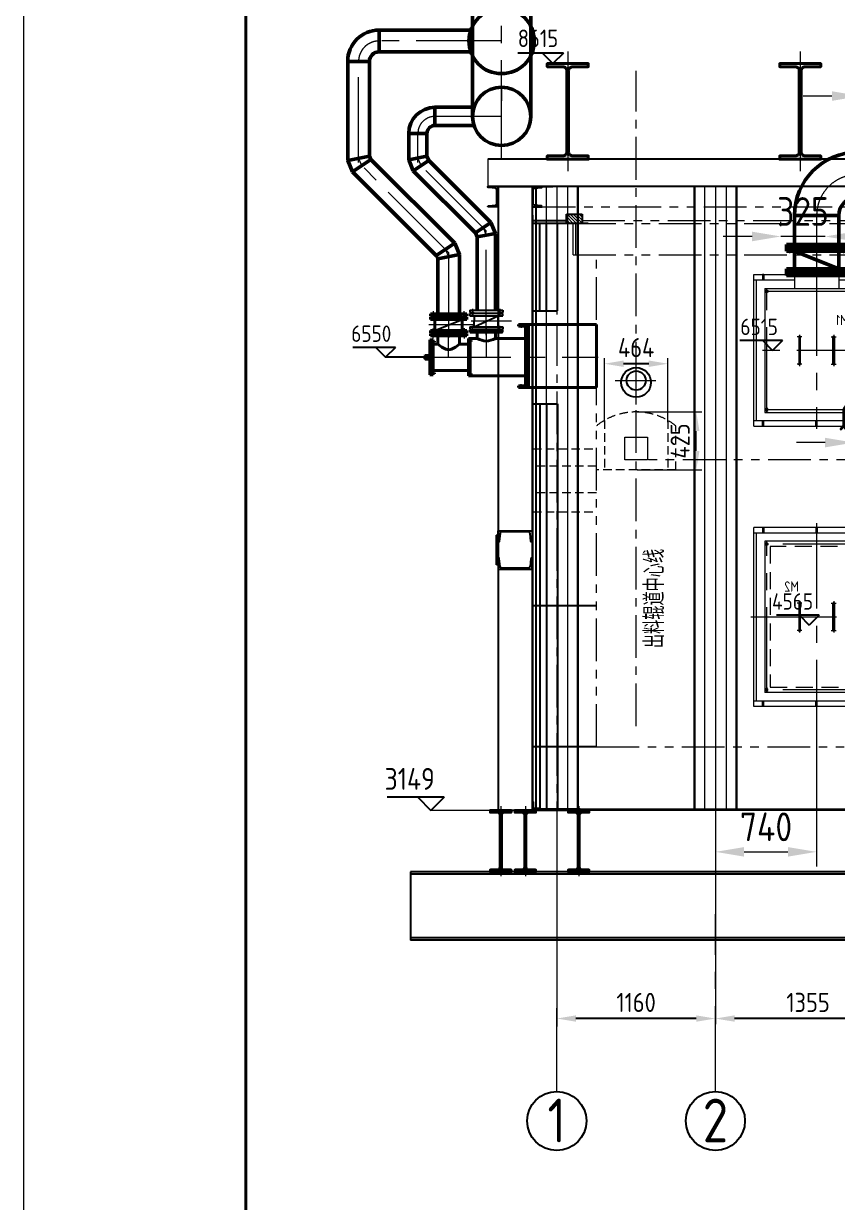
# Model space of a CAD drawing. Header units: millimetres. Extents: x 188205 to 604756, y -401673 to 15123.
# Drawn here: x 343207 to 349158, y -24756 to -16128 of the extents above; entities that cross this region are included whole.
import ezdxf
from ezdxf.enums import TextEntityAlignment as Align

# ---------------------------------------------------------------- set-up
doc = ezdxf.new("R2010")
doc.units = ezdxf.units.MM
doc.header["$LTSCALE"] = 500
for name, pattern in [('CENTER', [2, 1.25, -0.25, 0.25, -0.25]), ('CONTINOUS', [0]), ('DASHED2', [0.375, 0.25, -0.125]), ('PHANTOM2', [1.25, 0.625, -0.125, 0.125, -0.125, 0.125, -0.125])]:
    doc.linetypes.add(name, pattern=pattern)
for name, color, linetype, lineweight in [('2D', 4, 'PHANTOM2', 20), ('BIAOZHU', 3, 'Continuous', 25), ('gas', 2, 'Continuous', 50), ('POU', 4, 'Continuous', 20), ('SHI', 7, 'Continuous', 40), ('SW', 8, 'Continuous', 20), ('WEN', 3, 'Continuous', 20), ('XI', 2, 'Continuous', 20), ('XU', 6, 'DASHED2', 20), ('ZHONG', 1, 'CENTER', 20), ('中心线', 1, 'CENTER', 18)]:
    doc.layers.add(name, color=color, linetype=linetype, lineweight=lineweight)
doc.layers.add('air', color=7, linetype='Continuous', lineweight=50, true_color=0x77bec0)
doc.layers.add('GB', color=3, linetype='Continuous')
doc.styles.add('GB', font='gbenor.shx', dxfattribs={"bigfont": 'gbcbig.shx'})
doc.dimstyles.new('ISO-25$0', dxfattribs={"dimscale": 40, "dimtxt": 3.5, "dimasz": 3.5, "dimexe": 1, "dimexo": 0.2, "dimgap": 1.2, "dimtad": 1, "dimtoh": 1, "dimdec": 1, "dimzin": 9, "dimdsep": 46, "dimtxsty": 'GB', "dimcen": 0, "dimclrd": 3, "dimclre": 3, "dimclrt": 256, "dimadec": 0, "dimazin": 2, "dimtfac": 1, "dimtdec": 1, "dimtix": 1, "dimtmove": 0, "dimatfit": 3, "dimldrblk": 'DOTSMALL', "dimfxl": 0, "dimlwd": -1, "dimlwe": 20, "dimarcsym": 0})
doc.dimstyles.new('ISO-60', dxfattribs={"dimscale": 60, "dimtxt": 3.5, "dimasz": 3.5, "dimexe": 1.8, "dimexo": 1.25, "dimgap": 1.3, "dimtad": 1, "dimrnd": 1, "dimdsep": 46, "dimtxsty": 'GB', "dimcen": 0, "dimclrd": 3, "dimclre": 3, "dimclrt": 256, "dimadec": 0, "dimazin": 0, "dimtfac": 1, "dimtix": 1, "dimtmove": 0, "dimatfit": 3, "dimldrblk": 'DOTSMALL', "dimfxl": 0, "dimlwd": 20, "dimlwe": 20, "dimarcsym": 0})
pattern_1 = [(45, (-3886.8455, -2451.773), (-2.245064, 2.245064), [])]

# ---------------------------------------------------------------- blocks, each defined once
blk = doc.blocks.new('A$C6E0666DE')
at = {"layer": '2D'}
for p, q in [((756, 457), (750, 457)), ((756, 57), (750, 57))]:
    blk.add_line(p, q, dxfattribs=at)
at = {"layer": 'GB', "color": 1, "linetype": 'CENTER'}
blk.add_line((0, 247), (18.5, 247), dxfattribs=at)
at = {"layer": 'SHI'}
for p, q in [((332.5, 431), (332.5, 445)), ((332.5, 445), (450, 445)), ((360.5, 445), (362.5, 447)), ((362.5, 447), (450, 447)), ((537.5, 447), (450, 447)), ((567.5, 445), (450, 445)), ((539.5, 445), (537.5, 447)), ((567.5, 431), (567.5, 445)), ((760, 487), (685, 487)), ((685, 487), (685, 475)), ((738, 475), (685, 475)), ((738, 475), (738, 247)), ((750, 487), (750, 247)), ((760, 487), (1256, 487)), ((760, 487), (760, 247)), ((1256, 487), (1256, 27)), ((38, 247), (38, 374.5)), ((38, 374.5), (62, 374.5)), ((45, 419), (45, 404)), ((175, 419), (45, 419)), ((175, 404), (45, 404)), ((48, 247), (48, 374.5)), ((50, 247), (50, 374.5)), ((62, 247), (62, 374.5)), ((75, 422), (72, 419)), ((175, 422), (75, 422)), ((95.5, 404), (95.5, 344)), ((175, 422), (275, 422)), ((175, 419), (305, 419)), ((175, 404), (305, 404)), ((254.5, 404), (254.5, 344)), ((275, 422), (278, 419)), ((305, 419), (305, 404)), ((320, 247), (320, 383.5)), ((320, 383.5), (330, 383.5)), ((330, 247), (330, 383.5)), ((330, 247), (330, 383.5)), ((330, 247), (330, 374)), ((332, 383.5), (332, 247)), ((332, 383.5), (383.5, 383.5)), ((332, 359), (332, 374)), ((332.5, 431), (450, 431)), ((383.5, 383.5), (383.5, 431)), ((567.5, 431), (450, 431)), ((516.5, 383.5), (516.5, 431)), ((516.5, 383.5), (738, 383.5)), ((1, 258.2), (2.3, 260.5)), ((2.3, 260.5), (6.7, 260.5)), ((8, 258.2), (6.7, 260.5)), ((8, 260.5), (38, 260.5)), ((8, 247), (8, 260.5)), ((95.5, 344), (62, 344)), ((254.5, 344), (320, 344)), ((1, 258.2), (1, 247)), ((1, 235.7), (1, 247)), ((1, 235.7), (2.3, 233.5)), ((2.3, 233.5), (6.7, 233.5)), ((8, 235.7), (6.7, 233.5)), ((8, 233.5), (8, 247)), ((8, 233.5), (38, 233.5)), ((38, 247), (38, 119.5)), ((48, 247), (48, 119.5)), ((50, 247), (50, 119.5)), ((62, 247), (62, 119.5)), ((320, 247), (320, 110.5)), ((330, 247), (330, 110.5)), ((330, 247), (330, 110.5)), ((330, 247), (330, 120)), ((332, 110.5), (332, 247)), ((738, 39), (738, 247)), ((760, 27), (760, 247)), ((38, 119.5), (62, 119.5)), ((62, 150), (320, 150)), ((320, 110.5), (330, 110.5)), ((332, 135), (332, 120)), ((332, 110.5), (738, 110.5)), ((750, 27), (750, 99.1)), ((738, 39), (685, 39)), ((685, 27), (685, 39)), ((760, 27), (685, 27)), ((760, 27), (1256, 27))]:
    blk.add_line(p, q, dxfattribs=at)
for points in [[(383.5, 383.5), (450, 366.2), (516.5, 383.5)], [(95.5, 344), (175, 302.5), (254.5, 344)]]:
    blk.add_spline(points, degree=3, dxfattribs=at)
at = {"layer": 'ZHONG'}
for p, q in [((175, 247), (175, 440.3)), ((450, 459.1), (450, 247)), ((62.5, 425.8), (62.5, 395.8)), ((287.5, 425.8), (287.5, 395.8)), ((5.9, 247), (1268, 247))]:
    blk.add_line(p, q, dxfattribs=at)
at = {"layer": 'ZHONG', "ltscale": 0.2}
for p, q in [((350, 424.5), (350, 450.9)), ((550, 424.5), (550, 450.9)), ((28.1, 362), (80.9, 362)), ((311.2, 367), (348.8, 367)), ((28.1, 132), (80.9, 132)), ((311.2, 127), (348.8, 127))]:
    blk.add_line(p, q, dxfattribs=at)
at = {"layer": 'ZHONG', "ltscale": 0.3}
for p, q in [((705, 496.6), (705, 463.7)), ((705, 17.3), (705, 50.3))]:
    blk.add_line(p, q, dxfattribs=at)
blk = doc.blocks.new('zll')
at = {"layer": 'SHI'}
blk.add_lwpolyline([(166972.5, 60829.5), (166897.5, 60829.5), (166897.5, 60843.5), (166948, 60843.5, 0.414214), (166968, 60863.5), (166968, 61245.5, 0.414214), (166948, 61265.5), (166897.5, 61265.5), (166897.5, 61279.5), (166972.5, 61279.5), (167047.5, 61279.5), (167047.5, 61265.5), (166997, 61265.5, 0.414214), (166977, 61245.5), (166977, 60863.5, 0.414214), (166997, 60843.5), (167047.5, 60843.5), (167047.5, 60829.5)], format="xyb", close=True, dxfattribs=at)
at = {"layer": 'ZHONG'}
blk.add_line((166972.5, 61311.4), (166972.5, 60797), dxfattribs=at)
blk = doc.blocks.new('*D43')
at = {"layer": 'BIAOZHU', "color": 3, "linetype": 'ByBlock', "lineweight": 20}
for p, q in [((347454.4, -19044.7), (347454.4, -18577.5)), ((347918.4, -19044.7), (347918.4, -18577.5))]:
    blk.add_line(p, q, dxfattribs=at)
at = {"layer": 'BIAOZHU', "color": 3}
blk.add_line((347778.4, -18617.5), (347594.4, -18617.5), dxfattribs=at)
for points in [[(347594.4, -18594.2), (347594.4, -18640.9), (347454.4, -18617.5)], [(347778.4, -18594.2), (347778.4, -18640.9), (347918.4, -18617.5)]]:
    blk.add_solid(points, dxfattribs=at)
at = {"layer": 'Defpoints', "color": 0}
for p in [(347454.4, -18617.5), (347454.4, -19052.7), (347918.4, -19052.7)]:
    blk.add_point(p, dxfattribs=at)
at = {"layer": 'BIAOZHU', "insert": (347686.4, -18499.5), "char_height": 140, "attachment_point": 5, "style": 'GB'}
blk.add_mtext('464', dxfattribs=at)
blk = doc.blocks.new('_DotSmall')
at = {"color": 0, "linetype": 'ByBlock', "const_width": 0.5}
blk.add_lwpolyline([(-0.0625, 0, 1), (0.0625, 0, 1)], format="xyb", close=True, dxfattribs=at)
blk = doc.blocks.new('正标高')
at = {"layer": 'BIAOZHU'}
for p, q in [((-2.4, 2.4), (8, 2.4)), ((-2.4, 2.4), (0, 0)), ((2.4, 2.4), (0, 0))]:
    blk.add_line(p, q, dxfattribs=at)
at = {"layer": 'BIAOZHU', "style": 'GB'}
blk.add_attdef('1000', (-0.7624, 3.76), '', height=4, dxfattribs=at)
at = {"layer": 'BIAOZHU', "style": 'GB', "flags": 10}
blk.add_attdef('+', (-3.12, 3.76), '', height=4, dxfattribs=at)
blk = doc.blocks.new('dl')
at = {"layer": 'SHI'}
blk.add_lwpolyline([(168935.8, 74025.5), (169085.8, 74025.5), (169085.8, 74049.5), (168970.3, 74049.5, -0.414214), (168942.3, 74077.5), (168942.3, 74673.5, -0.414214), (168970.3, 74701.5), (169085.8, 74701.5), (169085.8, 74725.5), (168935.8, 74725.5), (168785.8, 74725.5), (168785.8, 74701.5), (168901.3, 74701.5, -0.414214), (168929.3, 74673.5), (168929.3, 74077.5, -0.414214), (168901.3, 74049.5), (168785.8, 74049.5), (168785.8, 74025.5)], format="xyb", close=True, dxfattribs=at)
at = {"layer": 'ZHONG'}
blk.add_line((168935.8, 74813), (168935.8, 73934.6), dxfattribs=at)
blk = doc.blocks.new('*D48')
at = {"layer": 'Defpoints', "color": 0}
for p in [(347686.2, -18970.3), (348125.9, -18970.3), (347686.2, -19395.3)]:
    blk.add_point(p, dxfattribs=at)
at = {"layer": 'WEN', "color": 3, "linetype": 'ByBlock', "lineweight": 20}
for p, q in [((347694.2, -18970.3), (348165.9, -18970.3)), ((347694.2, -19395.3), (348165.9, -19395.3))]:
    blk.add_line(p, q, dxfattribs=at)
at = {"layer": 'WEN', "color": 3}
blk.add_line((348125.9, -19255.3), (348125.9, -19110.3), dxfattribs=at)
for points in [[(348102.6, -19110.3), (348149.3, -19110.3), (348125.9, -18970.3)], [(348102.6, -19255.3), (348149.3, -19255.3), (348125.9, -19395.3)]]:
    blk.add_solid(points, dxfattribs=at)
at = {"layer": 'WEN', "insert": (348007.9, -19182.8), "char_height": 140, "attachment_point": 5, "rotation": 90, "style": 'GB'}
blk.add_mtext('425', dxfattribs=at)
blk = doc.blocks.new('A$C057B138B')
for p, q in [((545.3, 841.2), (545.3, -3714.8)), ((552.3, 841.2), (552.3, -3714.8)), ((623.3, 841.2), (623.3, -3714.8)), ((781.3, 841.2), (781.3, -3714.8)), ((852.3, 841.2), (852.3, -3714.8)), ((859.3, 841.2), (859.3, -3714.8))]:
    blk.add_line(p, q)
at = {"layer": 'ZHONG', "color": 1, "ltscale": 0.5}
blk.add_line((702.3, 841.2), (702.3, -3714.8), dxfattribs=at)
blk = doc.blocks.new('A$C74004488')
at = {"layer": 'WEN'}
for p, q in [((0, 4556), (314, 4556)), ((0, 0), (314, 0))]:
    blk.add_line(p, q, dxfattribs=at)
blk.add_blockref('A$C057B138B', (-545.3, 3714.8))
blk = doc.blocks.new('A$C16F912A5')
for p, q in [((-217.5, 1348.9), (-217.5, 580.3)), ((107.5, 1348.9), (-217.5, 1348.9)), ((107.5, 1348.9), (107.5, 1227.9)), ((107.5, 1328.9), (480, 1328.9)), ((475, 1328.9), (475, 1288.9)), ((475, 1328.9), (485, 1328.9)), ((475, 1298.9), (485, 1298.9)), ((480, 1328.9), (940, 1328.9)), ((485, 1328.9), (485, 1288.9)), ((865, 1328.9), (865, 1288.9)), ((865, 1328.9), (875, 1328.9)), ((865, 1298.9), (875, 1298.9)), ((875, 1328.9), (875, 1288.9)), ((940, 18.9), (940, 1328.9)), ((101, 1227.9), (101, 119.9)), ((101, 1227.9), (859, 1227.9)), ((480, 1288.9), (107.5, 1288.9)), ((940, 1288.9), (480, 1288.9)), ((859, 1227.9), (859, 119.9)), ((920, 58.9), (920, 1288.9)), ((107.5, 973.9), (-55, 973.9)), ((-55, 973.9), (-55, 486.5)), ((101, 396.4), (-217.5, 580.3)), ((20, 18.9), (20, 443.2)), ((40, 58.9), (40, 431.7)), ((101, 119.9), (859, 119.9)), ((940, 58.9), (20, 58.9)), ((20, 18.9), (940, 18.9)), ((85, 18.9), (85, 58.9)), ((95, 48.9), (85, 48.9)), ((95, 18.9), (85, 18.9)), ((95, 18.9), (95, 58.9)), ((475, 18.9), (475, 58.9)), ((475, 48.9), (485, 48.9)), ((475, 18.9), (485, 18.9)), ((485, 18.9), (485, 58.9)), ((865, 18.9), (865, 58.9)), ((865, 48.9), (875, 48.9)), ((865, 18.9), (875, 18.9)), ((875, 18.9), (875, 58.9))]:
    blk.add_line(p, q)
for points in [[(106, 1212.1), (115, 1217.3), (124, 1212.1), (124, 1201.7), (115, 1196.5), (106, 1201.7)], [(106, 135.7), (115, 130.5), (124, 135.7), (124, 146.1), (115, 151.3), (106, 146.1)], [(854, 135.7), (845, 130.5), (836, 135.7), (836, 146.1), (845, 151.3), (854, 146.1)]]:
    blk.add_lwpolyline(points, close=True)
for points in [[(845, 1217.3), (836, 1212.1), (836, 1201.7), (845, 1196.5)], [(845, 1217.3), (854, 1212.1), (854, 1201.7), (845, 1196.5)]]:
    blk.add_lwpolyline(points)
for centre in [(115, 1206.9), (845, 1206.9), (115, 140.9), (845, 140.9)]:
    blk.add_circle(centre, 9)
at = {"layer": 'SW'}
for p, q in [((349, 773.9), (349, 573.9)), ((361, 573.9), (361, 773.9)), ((599, 573.9), (599, 773.9)), ((611, 773.9), (611, 573.9))]:
    blk.add_line(p, q, dxfattribs=at)
for centre, start, end in [((355, 773.9), 0, 180), ((605, 773.9), 0, 180), ((355, 573.9), 180, 0), ((605, 573.9), 180, 0)]:
    blk.add_arc(centre, 6, start, end, dxfattribs=at)
at = {"layer": 'XU'}
for p, q in [((107.5, 1227.9), (107.5, 673.9)), ((140, 973.9), (109.8, 973.9)), ((140, 373.9), (109.9, 391.3))]:
    blk.add_line(p, q, dxfattribs=at)
blk.add_lwpolyline([(140, 158.9), (140, 1188.9), (820, 1188.9), (820, 158.9)], close=True, dxfattribs=at)
at = {"layer": 'ZHONG'}
for p, q in [((-55, 1359.3), (-55, 0)), ((480, 1359.3), (480, 0)), ((115, 119.9), (115, 1227.9)), ((115, 1191.7), (115, 1227.4)), ((845, 119.9), (845, 1227.9)), ((845, 1191.7), (845, 1227.4)), ((101, 1206.9), (845, 1206.9)), ((355, 787.9), (355, 560)), ((605, 787.9), (605, 560)), ((372.8, 773.9), (337.2, 773.9)), ((587.2, 773.9), (622.8, 773.9)), ((960, 673.9), (14.7, 673.9)), ((372.8, 573.9), (337.2, 573.9)), ((587.2, 573.9), (622.8, 573.9)), ((101, 140.9), (845, 140.9)), ((115, 156.2), (115, 120.4)), ((845, 156.2), (845, 120.4))]:
    blk.add_line(p, q, dxfattribs=at)
at = {"layer": 'BIAOZHU', "style": 'GB'}
blk.add_text('M2', height=75, dxfattribs=at).set_placement((610.1, 859))
blk = doc.blocks.new('A$C7C540FFD')
at = {"layer": 'POU'}
h = blk.add_hatch(dxfattribs=at)
h.set_pattern_fill('ANSI31', color=256, style=0)
h.set_pattern_definition(pattern_1)
h.paths.add_polyline_path([(316, 1148.9), (294.5, 1148.9), (291.5, 1145.9), (291, 1145.9), (291, 1122.9), (316, 1122.9)])
h.paths.add_polyline_path([(257.5, 1122.9), (269, 1122.9), (269, 1145.9), (257.5, 1145.9)])
h = blk.add_hatch(dxfattribs=at)
h.set_pattern_fill('ANSI31', color=256, style=0)
h.set_pattern_definition(pattern_1)
h.paths.add_polyline_path([(691, 1122.9), (702.5, 1122.9), (702.5, 1145.9), (691, 1145.9)])
h.paths.add_polyline_path([(669, 1122.9), (669, 1145.9), (668.5, 1145.9), (665.5, 1148.9), (644, 1148.9), (644, 1122.9)])
for p, q in [((257.5, 1128.9), (20, 1128.9)), ((20, 18.9), (20, 1128.9)), ((85, 1128.9), (85, 1088.9)), ((95, 1128.9), (85, 1128.9)), ((95, 1128.9), (95, 1088.9)), ((257.5, 1145.9), (291.5, 1145.9)), ((257.5, 1122.9), (257.5, 1145.9)), ((257.5, 1122.9), (702.5, 1122.9)), ((269, 1122.9), (269, 1145.9)), ((282.5, 1122.9), (677.5, 1122.9)), ((291, 1122.9), (291, 1145.9)), ((294.5, 1148.9), (291.5, 1145.9)), ((294.5, 1148.9), (665.5, 1148.9)), ((316, 1122.9), (316, 1148.9)), ((317.5, 1122.9), (317.5, 1027.9)), ((642.5, 1122.9), (642.5, 1027.9)), ((644, 1122.9), (644, 1148.9)), ((665.5, 1148.9), (668.5, 1145.9)), ((668.5, 1145.9), (702.5, 1145.9)), ((669, 1122.9), (669, 1145.9)), ((691, 1122.9), (691, 1145.9)), ((702.5, 1122.9), (702.5, 1145.9)), ((940, 1128.9), (702.5, 1128.9)), ((865, 1128.9), (875, 1128.9)), ((865, 1128.9), (865, 1088.9)), ((875, 1128.9), (875, 1088.9)), ((940, 18.9), (940, 1128.9)), ((20, 1088.9), (317.5, 1088.9)), ((40, 58.9), (40, 1088.9)), ((95, 1098.9), (85, 1098.9)), ((642.5, 1088.9), (940, 1088.9)), ((865, 1098.9), (875, 1098.9)), ((920, 58.9), (920, 1088.9)), ((859, 1027.9), (101, 1027.9)), ((101, 1027.9), (101, 119.9)), ((859, 1027.9), (859, 119.9)), ((859, 119.9), (101, 119.9)), ((20, 58.9), (940, 58.9)), ((940, 18.9), (20, 18.9)), ((85, 18.9), (85, 58.9)), ((95, 48.9), (85, 48.9)), ((95, 18.9), (85, 18.9)), ((95, 18.9), (95, 58.9)), ((475, 18.9), (475, 58.9)), ((485, 48.9), (475, 48.9)), ((485, 18.9), (475, 18.9)), ((485, 18.9), (485, 58.9)), ((865, 18.9), (865, 58.9)), ((865, 48.9), (875, 48.9)), ((865, 18.9), (875, 18.9)), ((875, 18.9), (875, 58.9))]:
    blk.add_line(p, q)
for points in [[(115, 1017.3), (106, 1012.1), (106, 1001.7), (115, 996.5)], [(115, 1017.3), (124, 1012.1), (124, 1001.7), (115, 996.5)]]:
    blk.add_lwpolyline(points)
for points in [[(854, 1012.1), (845, 1017.3), (836, 1012.1), (836, 1001.7), (845, 996.5), (854, 1001.7)], [(106, 135.7), (115, 130.5), (124, 135.7), (124, 146.1), (115, 151.3), (106, 146.1)], [(854, 135.7), (845, 130.5), (836, 135.7), (836, 146.1), (845, 151.3), (854, 146.1)]]:
    blk.add_lwpolyline(points, close=True)
for centre in [(115, 1006.9), (845, 1006.9), (115, 140.9), (845, 140.9)]:
    blk.add_circle(centre, 9)
at = {"layer": 'SW'}
for p, q in [((349, 673.9), (349, 473.9)), ((361, 473.9), (361, 673.9)), ((599, 473.9), (599, 673.9)), ((611, 673.9), (611, 473.9))]:
    blk.add_line(p, q, dxfattribs=at)
for centre, start, end in [((355, 673.9), 0, 180), ((605, 673.9), 0, 180), ((355, 473.9), 180, 0), ((605, 473.9), 180, 0)]:
    blk.add_arc(centre, 6, start, end, dxfattribs=at)
at = {"layer": 'ZHONG'}
for p, q in [((280, 1114.4), (280, 1156.4)), ((480, 1159.3), (480, 0)), ((480, 1114.4), (480, 1156.4)), ((680, 1114.4), (680, 1156.4)), ((115, 119.9), (115, 1027.9)), ((115, 991.7), (115, 1027.4)), ((859, 1006.9), (115, 1006.9)), ((845, 119.9), (845, 1027.9)), ((845, 991.7), (845, 1027.4)), ((372.8, 673.9), (337.2, 673.9)), ((355, 687.9), (355, 460)), ((587.2, 673.9), (622.8, 673.9)), ((605, 687.9), (605, 460)), ((0, 573.9), (945.3, 573.9)), ((372.8, 473.9), (337.2, 473.9)), ((587.2, 473.9), (622.8, 473.9)), ((115, 156.2), (115, 120.4)), ((859, 140.9), (115, 140.9)), ((845, 156.2), (845, 120.4))]:
    blk.add_line(p, q, dxfattribs=at)
at = {"layer": 'BIAOZHU', "style": 'GB'}
blk.add_text('M1', height=75, dxfattribs=at).set_placement((246.2, 759))
blk = doc.blocks.new('蝶阀-DN300')
at = {"linetype": 'CONTINOUS'}
for p, q in [((-220, 226), (220, 226)), ((-220, 226), (-220, 178)), ((-220, 202), (220, 202)), ((-220, 178), (220, 178)), ((-162.5, 178), (-162.5, 48)), ((-162.5, 178), (162.5, 48)), ((162.5, 178), (162.5, 48)), ((220, 226), (220, 178)), ((-220, 48), (220, 48)), ((-220, 48), (-220, 0)), ((-220, 24), (220, 24)), ((-220, 0), (220, 0)), ((220, 48), (220, 0))]:
    blk.add_line(p, q, dxfattribs=at)
at = {"layer": '中心线', "ltscale": 0.04}
for p, q in [((-197.5, 239.3), (-197.5, 164.3)), ((197.5, 239.3), (197.5, 164.3)), ((-197.5, -13.3), (-197.5, 61.7)), ((197.5, -13.3), (197.5, 61.7))]:
    blk.add_line(p, q, dxfattribs=at)
at = {"layer": '中心线', "ltscale": 0.1}
blk.add_line((0, 257.7), (0, -52.1), dxfattribs=at)
blk = doc.blocks.new('波纹管-DN300')
at = {"ltscale": 0.5}
for p, q in [((-166.1, 204.1), (0, 204.1)), ((166.1, 204.1), (0, 204.1)), ((-166.1, 168), (0, 168)), ((-166.1, 131.9), (0, 131.9)), ((-166.1, 95.7), (0, 95.7)), ((166.1, 168), (0, 168)), ((166.1, 131.9), (0, 131.9)), ((166.1, 95.7), (0, 95.7)), ((-166.1, 59.6), (0, 59.6)), ((-166.1, 23.5), (0, 23.5)), ((166.1, 59.6), (0, 59.6)), ((166.1, 23.5), (0, 23.5))]:
    blk.add_line(p, q, dxfattribs=at)
at = {"linetype": 'CONTINOUS'}
for p, q in [((162.5, 227.6), (-162.5, 227.6)), ((-162.5, 227.6), (-162.5, 204.1)), ((162.5, 227.6), (162.5, 204.1)), ((-162.5, 23.5), (-162.5, 0)), ((162.5, 0), (-162.5, 0)), ((162.5, 23.5), (162.5, 0))]:
    blk.add_line(p, q, dxfattribs=at)
at = {"ltscale": 0.5}
for centre, major_axis, start_param, end_param in [((-166.1, 186.1), (-0.4, 18.1), -0.023739, 3.117854), ((166.1, 186.1), (-0.2, 18.1), 3.129948, 6.271541), ((-166.1, 113.8), (-0.4, 18.1), -0.023739, 3.117854), ((-166.1, 149.9), (-0.2, 18.1), 3.129948, 6.271541), ((-166.1, 77.7), (0.5, 18.1), 3.166909, 6.308502), ((166.1, 149.9), (-0.4, 18.1), -0.023739, 3.117854), ((166.1, 77.7), (0.6, 18.1), 0.034016, 3.175609), ((166.1, 113.8), (-0.2, 18.1), 3.129948, 6.271541), ((-166.1, 41.5), (-0.4, 18.1), -0.023739, 3.117854), ((166.1, 41.5), (-0.2, 18.1), 3.129948, 6.271541)]:
    blk.add_ellipse(centre, major_axis=major_axis, ratio=1, start_param=start_param, end_param=end_param, dxfattribs=at)
at = {"layer": 'ZHONG', "linetype": 'CONTINOUS'}
blk.add_line((0, -30.7), (0, 254.2), dxfattribs=at)
blk = doc.blocks.new('gas-b2')
for p, q in [((857, 1454.2), (857, 574.6)), ((1283, 1454.2), (1283, 574.6)), ((857, 574.6), (857, -262.5)), ((1283, 574.6), (1283, -262.5)), ((835, 162.5), (835, -162.5)), ((835, 162.5), (857, 162.5)), ((835, -162.5), (857, -162.5)), ((372.5, -300), (372.5, -512.5)), ((372.5, -300), (697.5, -300)), ((697.5, -300), (697.5, -512.5)), ((1283, -262.5), (857, -262.5)), ((907.5, -412.5), (857, -262.5)), ((1232.5, -412.5), (1283, -262.5)), ((907.5, -412.5), (907.5, -512.5)), ((1232.5, -412.5), (907.5, -412.5)), ((1232.5, -412.5), (1232.5, -512.5)), ((907.5, -738.5), (907.5, -2334.7)), ((1232.5, -738.5), (1232.5, -2334.7))]:
    blk.add_line(p, q)
for radius in [462.5, 137.5]:
    blk.add_arc((835, -300), radius, 90, 180)
at = {"layer": 'ZHONG', "linetype": 'CENTER'}
for p, q in [((1070, 1454.2), (1070, -2562.3)), ((535, -300), (535, -1049.3))]:
    blk.add_line(p, q, dxfattribs=at)
at = {"layer": 'ZHONG'}
blk.add_line((835, 0), (1070, 0), dxfattribs=at)
blk.add_arc((835, -300), 300, 90, 180, dxfattribs=at)
for name, p in [('蝶阀-DN300', (535, -738.5)), ('波纹管-DN300', (1070, -2562.3))]:
    blk.add_blockref(name, p)
at = {"xscale": -1}
blk.add_blockref('蝶阀-DN300', (1070, -738.5), dxfattribs=at)
blk = doc.blocks.new('蝶阀-DN125')
for p, q in [((-120, 80), (120, 80)), ((-120, 80), (-120, 63)), ((-120, 63), (-90.5, 63)), ((-120, 57), (-90.5, 57)), ((-120, 40), (-120, 57)), ((-120, 40), (120, 40)), ((-87.5, 60), (-90.5, 63)), ((-87.5, 60), (-90.5, 57)), ((-87.5, 60), (87.5, 60)), ((-87.5, 60), (87.5, 60)), ((-87.5, 40), (-87.5, 0)), ((-87.5, -40), (87.5, 40)), ((-87.5, -40), (-87.5, 0)), ((87.5, 60), (90.5, 63)), ((87.5, 60), (90.5, 57)), ((87.5, 40), (87.5, 10)), ((87.5, -40), (87.5, 40)), ((90.5, 63), (120, 63)), ((90.5, 57), (120, 57)), ((120, 80), (120, 63)), ((120, 40), (120, 57)), ((-120, -40), (120, -40)), ((-120, -40), (-120, -57)), ((-120, -57), (-90.5, -57)), ((-120, -63), (-90.5, -63)), ((-120, -80), (-120, -63)), ((-120, -80), (120, -80)), ((-87.5, -60), (-90.5, -57)), ((-87.5, -60), (-90.5, -63)), ((-87.5, -60), (87.5, -60)), ((-87.5, -60), (87.5, -60)), ((87.5, -60), (90.5, -57)), ((87.5, -60), (90.5, -63)), ((90.5, -57), (120, -57)), ((90.5, -63), (120, -63)), ((120, -40), (120, -57)), ((120, -80), (120, -63))]:
    blk.add_line(p, q)
at = {"layer": 'ZHONG'}
for p, q in [((-100, 90.7), (-100, 34.4)), ((100, 90.7), (100, 34.4)), ((183.4, 0), (-110.1, 0)), ((-100, -90.7), (-100, -34.4)), ((100, -90.7), (100, -34.4))]:
    blk.add_line(p, q, dxfattribs=at)
blk = doc.blocks.new('蝶阀-DN150')
blk.add_line((-100, -40), (100, 40))
at = {"layer": 'SHI'}
for p, q in [((-132.5, 80), (132.5, 80)), ((-132.5, 80), (-132.5, 63)), ((-132.5, 63), (-103, 63)), ((-132.5, 57), (-103, 57)), ((-132.5, 40), (-132.5, 57)), ((-132.5, 40), (132.5, 40)), ((-100, 60), (-103, 63)), ((-100, 60), (-103, 57)), ((-100, 60), (100, 60)), ((-100, 60), (100, 60)), ((-100, 40), (-100, 0)), ((-100, -40), (-100, 0)), ((100, 60), (103, 63)), ((100, 60), (103, 57)), ((100, 40), (100, 10)), ((100, -40), (100, 40)), ((103, 63), (132.5, 63)), ((103, 57), (132.5, 57)), ((132.5, 80), (132.5, 63)), ((132.5, 40), (132.5, 57)), ((-132.5, -40), (132.5, -40)), ((-132.5, -40), (-132.5, -57)), ((-132.5, -57), (-103, -57)), ((-132.5, -63), (-103, -63)), ((-132.5, -80), (-132.5, -63)), ((-132.5, -80), (132.5, -80)), ((-100, -60), (-103, -57)), ((-100, -60), (-103, -63)), ((-100, -60), (100, -60)), ((-100, -60), (100, -60)), ((100, -60), (103, -57)), ((100, -60), (103, -63)), ((103, -57), (132.5, -57)), ((103, -63), (132.5, -63)), ((132.5, -40), (132.5, -57)), ((132.5, -80), (132.5, -63))]:
    blk.add_line(p, q, dxfattribs=at)
at = {"layer": 'ZHONG'}
for p, q in [((-112.5, 99.6), (-112.5, 30.2)), ((112.5, 29.2), (112.5, 99.6)), ((183.4, 0), (-144, 0)), ((-112.5, -99.6), (-112.5, -26.1)), ((112.5, -22.7), (112.5, -99.6))]:
    blk.add_line(p, q, dxfattribs=at)
blk = doc.blocks.new('*D347')
at = {"layer": 'Defpoints', "color": 0}
for p in [(349328.2, -16658.5), (349328.2, -16658.5), (349754.2, -16658.5)]:
    blk.add_point(p, dxfattribs=at)
at = {"layer": 'WEN', "color": 3, "lineweight": 20}
for p, q in [((349328.2, -16583.5), (349328.2, -16550.5)), ((349754.2, -16583.5), (349754.2, -16550.5)), ((349118.2, -16658.5), (348908.2, -16658.5)), ((349754.2, -16658.5), (349328.2, -16658.5)), ((349964.2, -16658.5), (350174.2, -16658.5))]:
    blk.add_line(p, q, dxfattribs=at)
at = {"layer": 'WEN', "color": 3}
for points in [[(349118.2, -16623.5), (349118.2, -16693.5), (349328.2, -16658.5)], [(349964.2, -16623.5), (349964.2, -16693.5), (349754.2, -16658.5)]]:
    blk.add_solid(points, dxfattribs=at)
at = {"layer": 'WEN', "insert": (349541.2, -16475.5), "char_height": 210, "attachment_point": 5, "style": 'GB'}
blk.add_mtext('%%c426', dxfattribs=at)
blk = doc.blocks.new('*D348')
at = {"layer": 'Defpoints', "color": 0}
for p in [(349278.7, -19158.4), (349278.7, -19194.8), (349603.7, -19158.4)]:
    blk.add_point(p, dxfattribs=at)
at = {"layer": 'WEN', "color": 3, "lineweight": 20}
for p, q in [((349068.7, -19194.8), (348858.7, -19194.8)), ((349603.7, -19194.8), (349278.7, -19194.8)), ((349278.7, -19233.4), (349278.7, -19302.8)), ((349603.7, -19233.4), (349603.7, -19302.8)), ((349813.7, -19194.8), (350023.7, -19194.8))]:
    blk.add_line(p, q, dxfattribs=at)
at = {"layer": 'WEN', "color": 3}
for points in [[(349068.7, -19159.8), (349068.7, -19229.8), (349278.7, -19194.8)], [(349813.7, -19159.8), (349813.7, -19229.8), (349603.7, -19194.8)]]:
    blk.add_solid(points, dxfattribs=at)
at = {"layer": 'WEN', "insert": (349441.2, -19011.8), "char_height": 210, "attachment_point": 5, "style": 'GB'}
blk.add_mtext('%%c325', dxfattribs=at)
blk = doc.blocks.new('*D349')
at = {"layer": 'Defpoints', "color": 0}
for p in [(348743.7, -17686.2), (348743.7, -17686.2), (349068.7, -17686.2)]:
    blk.add_point(p, dxfattribs=at)
at = {"layer": 'WEN', "color": 3, "lineweight": 20}
for p, q in [((348743.7, -17611.2), (348743.7, -17578.2)), ((348533.7, -17686.2), (348323.7, -17686.2)), ((349068.7, -17686.2), (348743.7, -17686.2)), ((349278.7, -17686.2), (349488.7, -17686.2)), ((349068.7, -17761.2), (349068.7, -17794.2))]:
    blk.add_line(p, q, dxfattribs=at)
at = {"layer": 'WEN', "color": 3}
for points in [[(348533.7, -17651.2), (348533.7, -17721.2), (348743.7, -17686.2)], [(349278.7, -17651.2), (349278.7, -17721.2), (349068.7, -17686.2)]]:
    blk.add_solid(points, dxfattribs=at)
at = {"layer": 'WEN', "insert": (348906.2, -17503.2), "char_height": 210, "attachment_point": 5, "style": 'GB'}
blk.add_mtext('325', dxfattribs=at)
blk = doc.blocks.new('*D553')
at = {"layer": 'BIAOZHU', "color": 3, "linetype": 'ByBlock', "lineweight": 20}
for p, q in [((347106.2, -21876.5), (347106.2, -23450)), ((348266.2, -21876.5), (348266.2, -23450))]:
    blk.add_line(p, q, dxfattribs=at)
at = {"layer": 'BIAOZHU', "color": 3}
blk.add_line((348126.2, -23410), (347246.2, -23410), dxfattribs=at)
for points in [[(347246.2, -23386.7), (347246.2, -23433.3), (347106.2, -23410)], [(348126.2, -23386.7), (348126.2, -23433.3), (348266.2, -23410)]]:
    blk.add_solid(points, dxfattribs=at)
at = {"layer": 'Defpoints', "color": 0}
for p in [(347106.2, -21868.5), (348266.2, -21868.5), (347106.2, -23410)]:
    blk.add_point(p, dxfattribs=at)
at = {"layer": 'BIAOZHU', "insert": (347686.2, -23292), "char_height": 140, "attachment_point": 5, "style": 'GB'}
blk.add_mtext('1160', dxfattribs=at)
blk = doc.blocks.new('序号')
at = {"layer": 'BIAOZHU'}
blk.add_circle((0, -5.4), 5.4, dxfattribs=at)
at = {"layer": 'BIAOZHU', "style": 'GB', "flags": 8}
blk.add_attdef('序号', text='', height=8, dxfattribs=at).set_placement((0, -5.48), align=Align.MIDDLE)
blk = doc.blocks.new('*D555')
at = {"layer": 'BIAOZHU', "color": 3, "linetype": 'ByBlock', "lineweight": 20}
for p, q in [((348266.2, -23402), (348266.2, -23370)), ((349621.2, -23402), (349621.2, -23370))]:
    blk.add_line(p, q, dxfattribs=at)
at = {"layer": 'BIAOZHU', "color": 3}
blk.add_line((349481.2, -23410), (348406.2, -23410), dxfattribs=at)
for points in [[(348406.2, -23386.7), (348406.2, -23433.3), (348266.2, -23410)], [(349481.2, -23386.7), (349481.2, -23433.3), (349621.2, -23410)]]:
    blk.add_solid(points, dxfattribs=at)
at = {"layer": 'Defpoints', "color": 0}
for p in [(348266.2, -23410), (348266.2, -23410), (349621.2, -23410)]:
    blk.add_point(p, dxfattribs=at)
at = {"layer": 'BIAOZHU', "insert": (348943.7, -23292), "char_height": 140, "attachment_point": 5, "style": 'GB'}
blk.add_mtext('1355', dxfattribs=at)
blk = doc.blocks.new('*D573')
at = {"layer": 'Defpoints', "color": 0}
for p in [(349006.2, -20843.6), (348266.2, -22177), (349006.2, -22190)]:
    blk.add_point(p, dxfattribs=at)
at = {"layer": 'WEN', "color": 3, "lineweight": 20}
for p, q in [((349006.2, -20918.6), (349006.2, -22298)), ((348266.2, -22252), (348266.2, -22298)), ((348476.2, -22190), (348796.2, -22190))]:
    blk.add_line(p, q, dxfattribs=at)
at = {"layer": 'WEN', "color": 3}
for points in [[(348476.2, -22155), (348476.2, -22225), (348266.2, -22190)], [(348796.2, -22155), (348796.2, -22225), (349006.2, -22190)]]:
    blk.add_solid(points, dxfattribs=at)
at = {"layer": 'WEN', "insert": (348636.2, -22007), "char_height": 210, "attachment_point": 5, "style": 'GB'}
blk.add_mtext('740', dxfattribs=at)

msp = doc.modelspace()

# ---------------------------------------------------------------- hatches: boundary and pattern name
at = {"layer": 'POU'}
h = msp.add_hatch(dxfattribs=at)
h.set_pattern_fill('ANSI31', color=256, scale=5, style=0)
h.set_pattern_definition([(135, (536810.717, -90835.431), (11.2253202, 11.2253202), [])])
h.paths.add_polyline_path([(347292.215, -17522.474), (347292.215, -17590.474), (347176.215, -17590.474), (347176.215, -17522.474)])

# ---------------------------------------------------------------- linework, layer by layer
at = {"linetype": 'Continuous'}
for p, q in [((368667.215, -17120.474), (346602.215, -17120.474)), ((368667.215, -17320.474), (346602.215, -17320.474)), ((346925.215, -17530.474), (346931.215, -17530.474)), ((346931.215, -17570.474), (347176.215, -17570.474)), ((347336.215, -17590.474), (346931.215, -17590.474)), ((347176.215, -17522.474), (347292.215, -17522.474)), ((347292.215, -17522.474), (347292.215, -17590.474))]:
    msp.add_line(p, q, dxfattribs=at)
for p, q in [((346675.215, -17320.474), (347076.215, -17320.474)), ((346676.215, -17320.474), (346676.215, -21886.481)), ((346926.215, -17320.474), (346926.215, -21886.481)), ((346931.215, -21871.481), (346931.215, -17530.474)), ((346981.215, -18230.474), (346981.215, -17590.474)), ((347031.215, -18230.474), (347031.215, -17590.474)), ((347110.215, -18230.474), (347110.215, -17590.474)), ((347176.215, -17590.474), (347176.215, -17522.474)), ((346931.215, -18230.474), (347110.215, -18230.474)), ((346931.215, -18910.474), (347110.215, -18910.474)), ((346981.215, -18910.474), (346981.215, -21876.481)), ((347031.215, -18910.474), (347031.215, -21876.481)), ((347110.215, -18910.474), (347110.215, -21876.481)), ((346676.215, -19872.467), (346664.215, -19872.467)), ((346664.215, -20088.467), (346664.215, -19872.467)), ((346676.215, -19922.467), (346676.215, -19872.467)), ((346676.215, -19872.467), (346676.215, -20088.467)), ((346676.215, -20088.467), (346664.215, -20088.467)), ((347396.215, -20390.474), (346926.215, -20390.474)), ((347396.215, -21420.474), (346926.215, -21420.474)), ((347256.215, -21886.481), (346665.215, -21886.481)), ((346931.215, -21871.481), (346925.215, -21871.481)), ((347276.215, -21876.481), (346936.215, -21876.481)), ((346936.215, -21876.481), (346936.215, -21886.481)), ((346036.215, -22336.481), (346036.215, -22836.481)), ((370516.215, -22336.481), (346036.215, -22336.481)), ((347391.215, -22336.481), (346036.215, -22336.481)), ((348135.215, -22336.481), (347881.215, -22336.481)), ((368144.806, -22352.481), (346036.215, -22352.481)), ((347391.215, -22352.481), (346036.215, -22352.481)), ((348135.215, -22352.481), (347881.215, -22352.481)), ((370516.215, -22820.481), (346036.215, -22820.481)), ((370516.215, -22836.481), (346036.215, -22836.481))]:
    msp.add_line(p, q)
for points in [[(346602.215, -17470.474), (346602.215, -17467.751, -0.38531359), (346607.168, -17462.278), (346658.31, -17457.164, 0.38531359), (346668.215, -17446.219), (346668.215, -17344.729, 0.38531359), (346658.31, -17333.783), (346607.168, -17328.669, -0.38531359), (346602.215, -17323.196), (346602.215, -17320.474), (346675.215, -17320.474), (346675.215, -17470.474)], [(346999.215, -17470.474), (346999.215, -17467.751, 0.38531359), (346994.262, -17462.278), (346943.12, -17457.164, -0.38531359), (346933.215, -17446.219), (346933.215, -17344.729, -0.38531359), (346943.12, -17333.783), (346994.262, -17328.669, 0.38531359), (346999.215, -17323.196), (346999.215, -17320.474), (346926.215, -17320.474), (346926.215, -17470.474)], [(346926.215, -19922.467), (346923.141, -19922.467, -0.38531359), (346916.873, -19916.794), (346911.116, -19859.223, 0.38531359), (346898.678, -19847.967), (346703.752, -19847.967, 0.38531359), (346691.314, -19859.223), (346685.557, -19916.794, -0.38531359), (346679.289, -19922.467), (346676.215, -19922.467), (346676.215, -19840.467), (346926.215, -19840.467)], [(346926.215, -20038.467), (346923.141, -20038.467, 0.38531359), (346916.873, -20044.14), (346911.116, -20101.711, -0.38531359), (346898.678, -20112.967), (346703.752, -20112.967, -0.38531359), (346691.314, -20101.711), (346685.557, -20044.14, 0.38531359), (346679.289, -20038.467), (346676.215, -20038.467), (346676.215, -20120.467), (346926.215, -20120.467)], [(346931.215, -21876.481), (346981.215, -21876.481), (346981.215, -21873.814, 0.41421356), (346979.882, -21872.481), (346940.715, -21872.481, -0.41421356), (346935.215, -21866.981), (346935.215, -21827.814, 0.41421356), (346933.882, -21826.481), (346931.215, -21826.481)]]:
    msp.add_lwpolyline(points, format="xyb", close=True)
for centre, radius in [((347686.215, -18754.512), 108.505), ((347686.215, -18740.474), 70)]:
    msp.add_circle(centre, radius)
at = {"layer": '2D'}
for p, q in [((346931.215, -17470.474), (368121.215, -17470.474)), ((347226.215, -17590.474), (368121.215, -17590.474)), ((347292.215, -17570.474), (368417.215, -17570.474)), ((347226.215, -17820.474), (368121.215, -17820.474)), ((347396.215, -21420.474), (347396.215, -17820.474)), ((367714.215, -19320.467), (347686.273, -19320.467)), ((347396.215, -21420.474), (367947.215, -21420.474))]:
    msp.add_line(p, q, dxfattribs=at)
msp.add_lwpolyline([(347768.773, -19320.467), (347603.773, -19320.467), (347603.773, -19155.467), (347768.773, -19155.467)], close=True, dxfattribs=at)
at = {"layer": 'air'}
for p, q in [((346489.215, -16807.474), (346489.215, -12635.474)), ((346915.215, -16807.474), (346915.215, -12848.474)), ((346215.215, -16740.974), (346215.215, -16873.974)), ((346215.215, -16740.974), (346499.862, -16740.974)), ((346215.215, -16873.974), (346499.862, -16873.974)), ((346023.715, -17125.406), (346023.715, -16932.474)), ((346023.715, -16932.474), (346156.715, -16932.474)), ((346156.715, -17098.951), (346156.715, -16932.474)), ((346023.715, -17125.406), (346156.715, -17098.951)), ((346056.675, -17204.979), (346023.715, -17125.406)), ((346056.675, -17204.979), (346169.427, -17129.641)), ((346169.427, -17129.641), (346156.715, -17098.951)), ((346623.755, -17583.968), (346169.427, -17129.641)), ((346511.003, -17659.307), (346056.675, -17204.979)), ((346623.755, -17583.968), (346511.003, -17659.307)), ((346623.755, -17583.968), (346656.715, -17663.541)), ((346511.003, -17659.307), (346523.715, -17689.997)), ((346656.715, -17663.541), (346523.715, -17689.997)), ((346656.715, -17663.541), (346656.715, -18226.474)), ((346523.715, -17689.997), (346523.715, -18226.474))]:
    msp.add_line(p, q, dxfattribs=at)
msp.add_circle((346702.215, -16807.474), 213, dxfattribs=at)
for radius in [191.5, 58.5]:
    msp.add_arc((346215.215, -16932.474), radius, 90, 180, dxfattribs=at)
at = {"layer": 'BIAOZHU'}
msp.add_line((346130.532, -18570.474), (345854.079, -18570.474), dxfattribs=at)
at = {"layer": 'BIAOZHU', "color": 3, "linetype": 'ByBlock', "lineweight": 20}
msp.add_line((347106.215, -21876.474), (347106.215, -23467.186), dxfattribs=at)
at = {"layer": 'gas'}
for p, q in [((345806.215, -16175.974), (345806.215, -16334.974)), ((345806.215, -16175.974), (346476.825, -16175.974)), ((345806.215, -16334.974), (346476.825, -16334.974)), ((345576.715, -17129.177), (345576.715, -16405.474)), ((345576.715, -16405.474), (345735.715, -16405.474)), ((345735.715, -17097.55), (345735.715, -16405.474)), ((345735.715, -17097.55), (345576.715, -17129.177)), ((345611.721, -17212.409), (345576.715, -17129.177)), ((345746.514, -17122.343), (345611.721, -17212.409)), ((345746.514, -17122.343), (345735.715, -17097.55)), ((346359.709, -17735.538), (345746.514, -17122.343)), ((346224.916, -17825.604), (345611.721, -17212.409)), ((346224.916, -17825.604), (346359.709, -17735.538)), ((346359.709, -17735.538), (346394.715, -17818.771)), ((346224.916, -17825.604), (346235.715, -17850.398)), ((346235.715, -17850.398), (346394.715, -17818.771)), ((346235.715, -17850.398), (346235.715, -18267.636)), ((346394.715, -17818.771), (346394.715, -18267.636))]:
    msp.add_line(p, q, dxfattribs=at)
msp.add_circle((346702.215, -16255.474), 239, dxfattribs=at)
for radius in [229.5, 70.5]:
    msp.add_arc((345806.215, -16405.474), radius, 90, 180, dxfattribs=at)
at = {"layer": 'SHI'}
msp.add_lwpolyline([(344831.668, -41930.693), (402681.668, -41930.693), (402681.668, -4620.693), (344831.668, -4620.693)], close=True, dxfattribs=at)
at = {"layer": 'SW'}
for p, q in [((348109.215, -17320.474), (348109.215, -21876.474)), ((348116.215, -17320.474), (348116.215, -21876.474)), ((348187.215, -17320.474), (348187.215, -21876.474)), ((348345.215, -17320.474), (348345.215, -21876.474)), ((348416.215, -17320.474), (348416.215, -21876.474)), ((348423.215, -17320.474), (348423.215, -21876.474))]:
    msp.add_line(p, q, dxfattribs=at)
at = {"layer": 'SW', "color": 1, "ltscale": 0.5}
msp.add_line((348266.215, -17320.474), (348266.215, -21876.474), dxfattribs=at)
at = {"layer": 'WEN'}
for p, q in [((346702.215, -16594.474), (346702.215, -16694.474)), ((346702.215, -17120.474), (346702.215, -17020.474)), ((346602.215, -17120.474), (346602.215, -17320.474)), ((346602.215, -17120.474), (346702.215, -17120.474)), ((347226.215, -17820.474), (347226.215, -17590.474)), ((347246.215, -17820.474), (347246.215, -17590.474)), ((368667.215, -21886.481), (346186.012, -21886.481)), ((368411.215, -21876.474), (346926.215, -21876.474))]:
    msp.add_line(p, q, dxfattribs=at)
at = {"layer": 'XI'}
msp.add_lwpolyline([(343206.668, -42580.693), (403331.668, -42580.693), (403331.668, -3970.693), (343206.668, -3970.693)], close=True, dxfattribs=at)
at = {"layer": 'XU', "ltscale": 0.5}
for p, q in [((347454.354, -19032.271), (347454.354, -19395.274)), ((347918.354, -19032.605), (347918.354, -19395.274)), ((347976.31, -19395.274), (347976.31, -19072.26)), ((346931.215, -19240.474), (347396.215, -19240.474)), ((347396.215, -19368.106), (346931.215, -19368.106)), ((347976.31, -19395.274), (347396.354, -19395.274)), ((347396.215, -19563.426), (346931.215, -19563.426)), ((346931.215, -19700.474), (347396.215, -19700.474))]:
    msp.add_line(p, q, dxfattribs=at)
msp.add_arc((347686.065, -19434.274), 464, 51.2789728, 128.6601903, dxfattribs=at)
at = {"layer": 'ZHONG', "linetype": 'CENTER'}
for p, q in [((346702.215, -17020.474), (346702.215, -12917.101)), ((346702.215, -16255.474), (345806.215, -16255.474)), ((345656.215, -17144.474), (345656.215, -16405.474)), ((346702.215, -16807.474), (346215.215, -16807.474)), ((346090.215, -17144.474), (346090.215, -16932.474))]:
    msp.add_line(p, q, dxfattribs=at)
at = {"layer": 'ZHONG', "color": 1, "ltscale": 0.5}
msp.add_line((347686.215, -21270.474), (347686.215, -16475.045), dxfattribs=at)
at = {"layer": 'ZHONG', "ltscale": 4}
msp.add_line((345679.117, -17167.376), (345656.215, -17113.363), dxfattribs=at)
at = {"layer": 'ZHONG'}
for p, q in [((346315.215, -17803.474), (345679.117, -17167.376)), ((346113.051, -17167.31), (346090.215, -17112.179)), ((346590.215, -17644.474), (346090.215, -17144.474)), ((346567.379, -17621.638), (346590.215, -17676.769)), ((346590.215, -18408.331), (346590.215, -17644.474)), ((346292.313, -17780.571), (346315.215, -17834.584)), ((346315.215, -17803.474), (346315.215, -18439.215)), ((348266.215, -23943.574), (348266.215, -22646.535)), ((347106.215, -23943.574), (347106.215, -23333.552)), ((348266.215, -23943.574), (348266.215, -23333.552))]:
    msp.add_line(p, q, dxfattribs=at)
at = {"layer": 'ZHONG', "color": 1}
msp.add_line((347686.215, -18915.761), (347686.215, -18598.257), dxfattribs=at)
at = {"layer": 'ZHONG', "color": 1, "ltscale": 0.8}
msp.add_line((347533.242, -18740.474), (347829.987, -18740.474), dxfattribs=at)
at = {"layer": 'ZHONG', "linetype": 'CENTER'}
for centre, radius in [((345806.215, -16405.474), 150), ((346215.215, -16932.474), 125)]:
    msp.add_arc(centre, radius, 90, 180, dxfattribs=at)

# ---------------------------------------------------------------- block references
at = {"xscale": -1}
for name, p in [('dl', (516121.981, -91145.94)), ('dl', (517821.981, -91145.94)), ('zll', (513668.711, -83165.944)), ('zll', (513848.711, -83165.944)), ('zll', (514238.711, -83165.944))]:
    msp.add_blockref(name, p, dxfattribs=at)
for name, p in [('蝶阀-DN150', (346315.215, -18333.474)), ('蝶阀-DN125', (346590.215, -18306.474))]:
    msp.add_blockref(name, p)
ref = msp.add_blockref('正标高', (345854.079, -18570.474), dxfattribs=dict(xscale=-30, yscale=30, zscale=30))
ref.add_attrib('1000', '6550', (345602.857, -18457.674), dxfattribs={"layer": 'BIAOZHU', "height": 120, "style": 'GB'})
at = {"color": 3}
msp.add_blockref('A$C6E0666DE', (346140.178, -18817.447), dxfattribs=at)
ref = msp.add_blockref('正标高', (348951.864, -20530.467), dxfattribs=dict(xscale=-30, yscale=30, zscale=30))
ref.add_attrib('1000', '4565', (348680.594, -20417.667), dxfattribs={"layer": 'BIAOZHU', "height": 120, "style": 'GB'})
ref = msp.add_blockref('正标高', (346186.012, -21886.481), dxfattribs=dict(xscale=-40, yscale=40, zscale=40))
ref.add_attrib('1000', '3149', (345846.962, -21736.081), dxfattribs={"layer": 'BIAOZHU', "height": 160, "style": 'GB'})
at = {"layer": 'gas'}
msp.add_blockref('gas-b2', (348471.212, -17233.035), dxfattribs=at)
at = {"layer": 'SHI'}
ref = msp.add_blockref('序号', (347106.215, -24375.302), dxfattribs=dict(at, xscale=40, yscale=40, zscale=40, rotation=180))
ref.add_attrib('序号', '1', dxfattribs={"layer": 'BIAOZHU', "height": 320, "style": 'GB', "flags": 8}).set_placement((347106.215, -24156.166), align=Align.MIDDLE)
ref = msp.add_blockref('序号', (348266.215, -24375.302), dxfattribs=dict(at, xscale=40, yscale=40, zscale=40, rotation=180))
ref.add_attrib('序号', '2', dxfattribs={"layer": 'BIAOZHU', "height": 320, "style": 'GB', "flags": 8}).set_placement((348266.215, -24156.166), align=Align.MIDDLE)
at = {"layer": 'SW', "xscale": -1}
for name, p in [('A$C74004488', (347263.215, -21876.474)), ('A$C7C540FFD', (349486.212, -19094.388)), ('A$C16F912A5', (349486.212, -21144.388))]:
    msp.add_blockref(name, p, dxfattribs=at)
at = {"layer": 'SW'}
ref = msp.add_blockref('正标高', (348684.247, -18520.467), dxfattribs=dict(at, xscale=-30, yscale=30, zscale=30))
ref.add_attrib('1000', '6515', (348448.961, -18407.667), dxfattribs={"layer": 'BIAOZHU', "height": 120, "style": 'GB'})
at = {"layer": 'WEN'}
ref = msp.add_blockref('正标高', (347078.305, -16420.474), dxfattribs=dict(at, xscale=-32, yscale=32, zscale=32))
ref.add_attrib('1000', '8615', (346820.95, -16300.154), dxfattribs={"layer": 'BIAOZHU', "height": 128, "style": 'GB'})

# ---------------------------------------------------------------- texts
at = {"layer": 'WEN', "style": 'GB'}
msp.add_text('出料辊道中心线', height=144, rotation=90, dxfattribs=at).set_placement((347811.314, -20335.48), align=Align.MIDDLE)

# ---------------------------------------------------------------- dimensions: what is measured, and where the dimension line sits
at = {"layer": 'BIAOZHU'}
for base, p1, p2, override, picture, middle in [((347454.354, -18617.544), (347918.354, -19052.718), (347454.354, -19052.718), {"dimtmove": 1, "dimatfit": 0}, '*D43', (347686.354, -18499.544)), ((348266.215, -23410.013), (349621.212, -23410.013), (348266.215, -23410.013), {"dimatfit": 0, "dimfxl": 1.25}, '*D555', (348943.713, -23292.013))]:
    dim = msp.add_linear_dim(base=base, p1=p1, p2=p2, angle=180, dimstyle='ISO-25$0', override=override, dxfattribs=at)
    dim.commit()
    dim.dimension.update_dxf_attribs({"geometry": picture, "text_midpoint": middle})
dim = msp.add_linear_dim(base=(347106.215, -23410.013), p1=(348266.215, -21868.474), p2=(347106.215, -21868.474), angle=180, dimstyle='ISO-25$0', dxfattribs=at)
dim.commit()
dim.dimension.update_dxf_attribs({"geometry": '*D553', "text_midpoint": (347686.215, -23292.013)})
at = {"layer": 'WEN'}
for base, p1, p2, picture, middle in [((349328.212, -16658.47), (349754.212, -16658.47), (349328.212, -16658.47), '*D347', (349541.212, -16475.47)), ((349278.712, -19194.824), (349603.712, -19158.401), (349278.712, -19158.401), '*D348', (349441.212, -19011.824))]:
    dim = msp.add_linear_dim(base=base, p1=p1, p2=p2, dimstyle='ISO-60', override={"dimpost": '%%c<>'}, dxfattribs=at)
    dim.commit()
    dim.dimension.update_dxf_attribs({"geometry": picture, "text_midpoint": middle})
for base, p1, p2, picture, middle in [((348743.712, -17686.216), (349068.712, -17686.216), (348743.712, -17686.216), '*D349', (348906.212, -17503.216)), ((349006.212, -22190.02), (348266.215, -22177.044), (349006.212, -20843.631), '*D573', (348636.213, -22007.02))]:
    dim = msp.add_linear_dim(base=base, p1=p1, p2=p2, dimstyle='ISO-60', dxfattribs=at)
    dim.commit()
    dim.dimension.update_dxf_attribs({"geometry": picture, "text_midpoint": middle})
dim = msp.add_linear_dim(base=(348125.932, -18970.274), p1=(347686.215, -19395.274), p2=(347686.215, -18970.274), angle=90, dimstyle='ISO-25$0', override={"dimatfit": 0, "dimfxl": 1.8}, dxfattribs=at)
dim.commit()
dim.dimension.update_dxf_attribs({"geometry": '*D48', "text_midpoint": (348007.932, -19182.774)})

doc.saveas('drawing.dxf')
